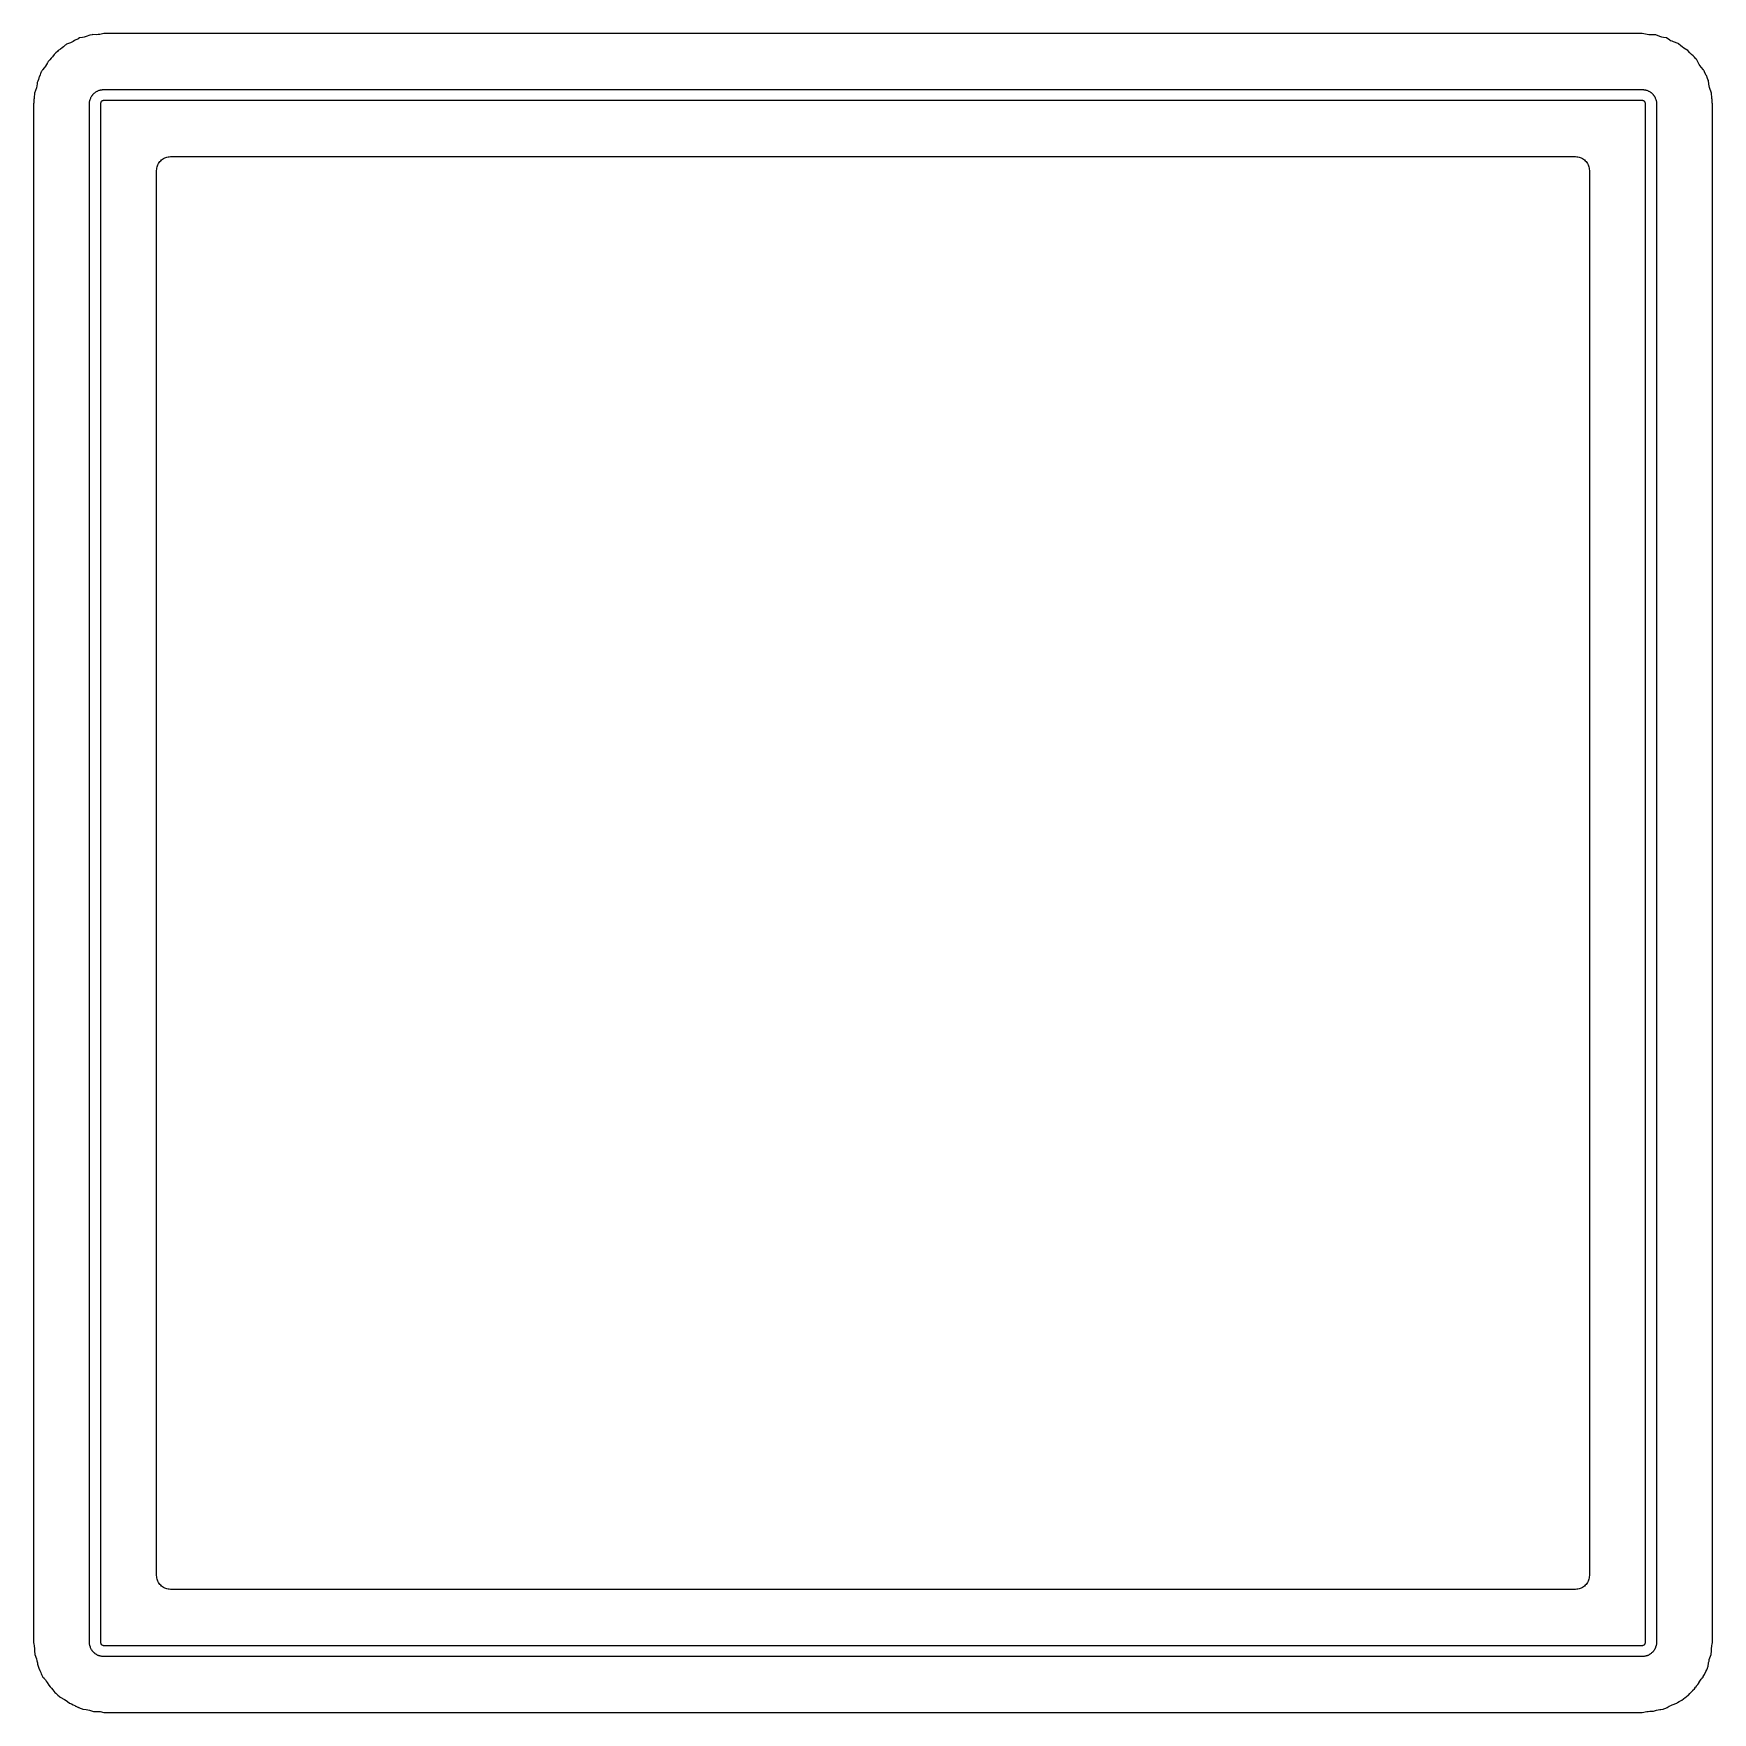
# Model space of a CAD drawing. Extents: x 57 to 229, y -152 to -26.
# Drawn here: x 153.01 to 168.25, y -104.9 to -89.67 of the extents above; entities that cross this region are included whole.
import ezdxf

# ---------------------------------------------------------------- set-up
doc = ezdxf.new("R2010")
doc.units = 0
doc.header["$MEASUREMENT"] = 0
doc.layers.add('BLACK', color=7, linetype='CONTINUOUS')

msp = doc.modelspace()

# ---------------------------------------------------------------- linework, layer by layer
at = {"layer": 'Black'}
for p, q in [((153.348, -89.7502), (153.314, -89.7629)), ((153.36, -89.7426), (153.348, -89.7502)), ((153.374, -89.7365), (153.36, -89.7426)), ((153.385, -89.7287), (153.374, -89.7365)), ((153.398, -89.723), (153.385, -89.7287)), ((153.417, -89.7156), (153.398, -89.723)), ((153.418, -89.7142), (153.417, -89.7156)), ((153.42, -89.7133), (153.418, -89.7142)), ((153.432, -89.7055), (153.42, -89.7133)), ((153.458, -89.7023), (153.432, -89.7055)), ((153.474, -89.6974), (153.458, -89.7023)), ((153.49, -89.6939), (153.474, -89.6974)), ((153.526, -89.6792), (153.49, -89.6939)), ((153.545, -89.6759), (153.526, -89.6792)), ((153.553, -89.6747), (153.545, -89.6759)), ((153.584, -89.676), (153.553, -89.6747)), ((153.599, -89.674), (153.584, -89.676)), ((153.614, -89.6737), (153.599, -89.674)), ((153.653, -89.6659), (153.614, -89.6737)), ((167.614, -89.6659), (153.653, -89.6659)), ((167.662, -89.6755), (167.614, -89.6659)), ((167.676, -89.6758), (167.662, -89.6755)), ((167.689, -89.6779), (167.676, -89.6758)), ((167.732, -89.6773), (167.689, -89.6779)), ((167.739, -89.6785), (167.732, -89.6773)), ((167.732, -89.6773), (167.732, -89.6773)), ((167.777, -89.6939), (167.739, -89.6785)), ((167.793, -89.6974), (167.777, -89.6939)), ((167.809, -89.7023), (167.793, -89.6974)), ((167.835, -89.7055), (167.809, -89.7023)), ((167.865, -89.7256), (167.835, -89.7055)), ((167.87, -89.7276), (167.865, -89.7256)), ((167.873, -89.7306), (167.87, -89.7276)), ((167.875, -89.7314), (167.873, -89.7306)), ((167.887, -89.7358), (167.875, -89.7314)), ((167.899, -89.7419), (167.887, -89.7358)), ((167.942, -89.7556), (167.899, -89.7419)), ((167.945, -89.7576), (167.942, -89.7556)), ((167.965, -89.7773), (167.945, -89.7576)), ((153.163, -89.9029), (153.145, -89.9183)), ((153.174, -89.8891), (153.163, -89.9029)), ((153.186, -89.8761), (153.174, -89.8891)), ((153.2, -89.8549), (153.186, -89.8761)), ((153.201, -89.8543), (153.2, -89.8549)), ((153.215, -89.8407), (153.201, -89.8543)), ((153.23, -89.8277), (153.215, -89.8407)), ((153.236, -89.8197), (153.23, -89.8277)), ((153.259, -89.8068), (153.236, -89.8197)), ((153.272, -89.7961), (153.259, -89.8068)), ((153.285, -89.7865), (153.272, -89.7961)), ((153.301, -89.7707), (153.285, -89.7865)), ((153.302, -89.7705), (153.301, -89.7707)), ((153.307, -89.7672), (153.302, -89.7705)), ((153.31, -89.7661), (153.307, -89.7672)), ((153.314, -89.7629), (153.31, -89.7661)), ((167.979, -89.7869), (167.965, -89.7773)), ((167.992, -89.7976), (167.979, -89.7869)), ((168.031, -89.8197), (167.992, -89.7976)), ((168.048, -89.8413), (168.031, -89.8197)), ((168.063, -89.8543), (168.048, -89.8413)), ((168.077, -89.8679), (168.063, -89.8543)), ((168.082, -89.8714), (168.077, -89.8679)), ((168.091, -89.8812), (168.082, -89.8714)), ((168.103, -89.8953), (168.091, -89.8812)), ((168.107, -89.899), (168.103, -89.8953)), ((168.133, -89.9458), (168.107, -89.899)), ((153.064, -90.0607), (153.061, -90.0686)), ((153.073, -90.041), (153.064, -90.0607)), ((153.076, -90.0295), (153.073, -90.041)), ((153.081, -90.0208), (153.076, -90.0295)), ((153.083, -90.0149), (153.081, -90.0186)), ((153.081, -90.0186), (153.081, -90.0208)), ((153.086, -90.0098), (153.083, -90.0141)), ((153.083, -90.0141), (153.083, -90.0149)), ((153.089, -90.0031), (153.086, -90.0086)), ((153.086, -90.0086), (153.086, -90.0098)), ((153.091, -90.0005), (153.089, -90.0031)), ((153.094, -89.9947), (153.091, -90.0005)), ((153.113, -89.9746), (153.094, -89.9946)), ((153.094, -89.9946), (153.094, -89.9947)), ((153.122, -89.9602), (153.113, -89.9746)), ((153.132, -89.9464), (153.122, -89.9602)), ((153.136, -89.9381), (153.132, -89.9464)), ((153.138, -89.9338), (153.136, -89.9381)), ((153.14, -89.93), (153.138, -89.9338)), ((153.145, -89.9183), (153.14, -89.93)), ((168.142, -89.9575), (168.133, -89.9458)), ((168.15, -89.9701), (168.142, -89.9575)), ((168.173, -89.9946), (168.15, -89.9701)), ((168.173, -89.9947), (168.173, -89.9946)), ((168.176, -90.0005), (168.173, -89.9947)), ((168.178, -90.0031), (168.176, -90.0005)), ((168.178, -90.0047), (168.178, -90.0031)), ((168.181, -90.0131), (168.178, -90.0047)), ((168.181, -90.0133), (168.181, -90.0131)), ((168.181, -90.0136), (168.181, -90.0133)), ((168.191, -90.033), (168.181, -90.0136)), ((168.197, -90.0452), (168.191, -90.033)), ((168.198, -90.047), (168.197, -90.0452)), ((168.198, -90.0472), (168.198, -90.047)), ((168.201, -90.0526), (168.198, -90.0472)), ((168.201, -90.0528), (168.201, -90.0526)), ((168.201, -90.053), (168.201, -90.0528)), ((168.202, -90.0541), (168.201, -90.053)), ((168.204, -90.0602), (168.202, -90.0541)), ((168.205, -90.0651), (168.204, -90.0602)), ((153.04, -90.1571), (153.022, -90.2067)), ((153.022, -90.2067), (153.022, -90.2093)), ((153.022, -90.2093), (153.022, -90.211)), ((153.022, -90.211), (153.022, -90.2118)), ((153.022, -90.2118), (153.023, -90.2135)), ((153.023, -90.2135), (153.023, -90.2179)), ((153.043, -90.1402), (153.04, -90.1571)), ((153.047, -90.1235), (153.043, -90.1402)), ((153.048, -90.1109), (153.047, -90.1235)), ((153.052, -90.0979), (153.048, -90.1109)), ((153.058, -90.0818), (153.052, -90.0979)), ((153.061, -90.0686), (153.058, -90.0818)), ((153.551, -90.2206), (153.556, -90.2143)), ((153.556, -90.2143), (153.557, -90.2139)), ((153.557, -90.2132), (153.561, -90.2103)), ((153.557, -90.2139), (153.557, -90.2132)), ((153.561, -90.2103), (153.564, -90.2067)), ((153.564, -90.2067), (153.569, -90.2036)), ((153.569, -90.2036), (153.572, -90.2)), ((153.572, -90.2), (153.575, -90.1984)), ((153.575, -90.1984), (153.577, -90.1962)), ((153.577, -90.1962), (153.578, -90.1956)), ((153.578, -90.1956), (153.579, -90.1948)), ((153.579, -90.1948), (153.586, -90.1912)), ((153.586, -90.1912), (153.592, -90.1873)), ((153.592, -90.1873), (153.593, -90.1871)), ((153.593, -90.1871), (153.594, -90.1866)), ((153.594, -90.1866), (153.596, -90.1861)), ((153.596, -90.1861), (153.597, -90.1851)), ((153.597, -90.1851), (153.604, -90.1827)), ((153.604, -90.1827), (153.61, -90.1799)), ((153.61, -90.1799), (153.612, -90.1798)), ((153.612, -90.1798), (153.614, -90.1792)), ((153.614, -90.1792), (153.616, -90.1789)), ((153.616, -90.1789), (153.617, -90.1783)), ((153.617, -90.1783), (153.618, -90.1782)), ((153.618, -90.178), (153.626, -90.1766)), ((153.618, -90.1782), (153.618, -90.178)), ((153.626, -90.1766), (153.634, -90.175)), ((153.634, -90.175), (153.635, -90.1751)), ((153.635, -90.1751), (153.635, -90.175)), ((153.635, -90.175), (153.638, -90.175)), ((153.638, -90.175), (153.641, -90.1745)), ((153.641, -90.1745), (153.645, -90.1746)), ((153.645, -90.1746), (153.649, -90.1739)), ((153.649, -90.1739), (167.619, -90.1739)), ((167.619, -90.1739), (167.623, -90.1747)), ((167.623, -90.1747), (167.628, -90.1747)), ((167.628, -90.1747), (167.63, -90.175)), ((167.63, -90.175), (167.632, -90.175)), ((167.632, -90.175), (167.632, -90.1751)), ((167.632, -90.1751), (167.633, -90.175)), ((167.633, -90.175), (167.641, -90.1766)), ((167.641, -90.1766), (167.649, -90.178)), ((167.649, -90.178), (167.649, -90.1782)), ((167.649, -90.1782), (167.65, -90.1783)), ((167.65, -90.1783), (167.651, -90.1789)), ((167.651, -90.1789), (167.653, -90.1792)), ((167.653, -90.1792), (167.655, -90.1798)), ((167.655, -90.1798), (167.657, -90.1799)), ((167.657, -90.1799), (167.663, -90.1827)), ((167.663, -90.1827), (167.67, -90.1851)), ((167.67, -90.1851), (167.671, -90.1861)), ((167.671, -90.1861), (167.673, -90.1866)), ((167.673, -90.1866), (167.674, -90.1871)), ((167.674, -90.1871), (167.675, -90.1873)), ((167.675, -90.1873), (167.681, -90.1912)), ((167.681, -90.1912), (167.688, -90.1948)), ((167.688, -90.1948), (167.689, -90.1956)), ((167.689, -90.1956), (167.69, -90.1962)), ((167.69, -90.1962), (167.691, -90.1971)), ((167.691, -90.1971), (167.692, -90.1979)), ((167.692, -90.1979), (167.693, -90.1987)), ((167.693, -90.1987), (167.694, -90.1992)), ((167.694, -90.1992), (167.7, -90.2042)), ((167.7, -90.2042), (167.706, -90.2088)), ((167.706, -90.2088), (167.706, -90.2099)), ((167.706, -90.2099), (167.707, -90.2108)), ((167.707, -90.2108), (167.708, -90.2121)), ((167.708, -90.2121), (167.71, -90.2132)), ((167.71, -90.2132), (167.71, -90.2139)), ((167.71, -90.2139), (167.711, -90.2143)), ((167.711, -90.2143), (167.716, -90.2206)), ((168.212, -90.0832), (168.205, -90.0651)), ((168.216, -90.0925), (168.212, -90.0832)), ((168.219, -90.1251), (168.216, -90.0925)), ((168.223, -90.1395), (168.219, -90.1251)), ((168.226, -90.1542), (168.223, -90.1395)), ((168.245, -90.2067), (168.226, -90.1542)), ((168.244, -90.2135), (168.245, -90.2118)), ((168.244, -90.2179), (168.244, -90.2135)), ((168.245, -90.2093), (168.245, -90.2067)), ((168.245, -90.211), (168.245, -90.2093)), ((168.245, -90.2118), (168.245, -90.211)), ((153.016, -90.294), (153.014, -90.3044)), ((153.014, -90.3044), (153.014, -104.266)), ((153.017, -90.2725), (153.016, -90.294)), ((153.019, -90.2549), (153.017, -90.2639)), ((153.017, -90.2639), (153.017, -90.2725)), ((153.02, -90.2364), (153.019, -90.2549)), ((153.023, -90.2179), (153.02, -90.2364)), ((153.522, -90.3001), (153.523, -90.2964)), ((153.522, -104.27), (153.522, -90.3001)), ((153.523, -90.2821), (153.525, -90.276)), ((153.523, -90.2845), (153.523, -90.2821)), ((153.523, -90.2869), (153.523, -90.2845)), ((153.523, -90.2897), (153.523, -90.2869)), ((153.523, -90.2926), (153.523, -90.2897)), ((153.523, -90.2964), (153.523, -90.2926)), ((153.525, -90.276), (153.526, -90.2698)), ((153.526, -90.2698), (153.527, -90.2677)), ((153.527, -90.2677), (153.528, -90.2654)), ((153.528, -90.2648), (153.53, -90.2586)), ((153.528, -90.2654), (153.528, -90.2648)), ((153.53, -90.2586), (153.533, -90.2507)), ((153.533, -90.2507), (153.535, -90.2459)), ((153.535, -90.2459), (153.538, -90.2405)), ((153.538, -90.2405), (153.541, -90.236)), ((153.541, -90.236), (153.544, -90.2311)), ((153.544, -90.2311), (153.545, -90.2297)), ((153.545, -90.2297), (153.546, -90.2281)), ((153.546, -90.2266), (153.551, -90.2206)), ((153.546, -90.2274), (153.546, -90.2266)), ((153.546, -90.2281), (153.546, -90.2274)), ((153.623, -90.295), (153.622, -90.2977)), ((153.622, -90.2977), (153.622, -90.301)), ((153.622, -90.301), (153.622, -90.3039)), ((153.622, -90.3039), (153.622, -104.266)), ((153.625, -90.2905), (153.623, -90.295)), ((153.626, -90.2885), (153.625, -90.2898)), ((153.625, -90.2898), (153.625, -90.2905)), ((153.629, -90.2836), (153.626, -90.2878)), ((153.626, -90.2878), (153.626, -90.2885)), ((153.631, -90.2818), (153.629, -90.283)), ((153.629, -90.283), (153.629, -90.2836)), ((153.632, -90.2805), (153.631, -90.2818)), ((153.633, -90.2801), (153.632, -90.2805)), ((153.634, -90.2783), (153.633, -90.2801)), ((153.638, -90.2763), (153.634, -90.2783)), ((153.642, -90.275), (153.638, -90.2763)), ((153.646, -90.2743), (153.642, -90.275)), ((153.642, -90.275), (153.642, -90.275)), ((153.65, -90.2744), (153.646, -90.2743)), ((153.653, -90.2739), (153.65, -90.2744)), ((167.614, -90.2739), (153.653, -90.2739)), ((167.616, -90.2742), (167.614, -90.2739)), ((167.621, -90.2742), (167.616, -90.2742)), ((167.625, -90.275), (167.621, -90.2742)), ((167.629, -90.2763), (167.625, -90.275)), ((167.625, -90.275), (167.625, -90.275)), ((167.634, -90.2791), (167.629, -90.2763)), ((167.636, -90.2809), (167.634, -90.2791)), ((167.638, -90.2826), (167.636, -90.2809)), ((167.636, -90.2809), (167.636, -90.2809)), ((167.64, -90.2858), (167.638, -90.2826)), ((167.642, -90.2879), (167.64, -90.2858)), ((167.642, -90.2881), (167.642, -90.2879)), ((167.644, -90.295), (167.642, -90.2881)), ((167.645, -90.2977), (167.644, -90.295)), ((167.645, -90.301), (167.645, -90.2977)), ((167.645, -90.3039), (167.645, -90.301)), ((167.645, -104.266), (167.645, -90.3039)), ((167.716, -90.2206), (167.721, -90.2266)), ((167.721, -90.2266), (167.721, -90.2271)), ((167.721, -90.2271), (167.722, -90.2295)), ((167.722, -90.2295), (167.725, -90.2315)), ((167.725, -90.2315), (167.727, -90.2366)), ((167.727, -90.2366), (167.731, -90.2413)), ((167.731, -90.2413), (167.731, -90.2442)), ((167.731, -90.2442), (167.733, -90.2469)), ((167.733, -90.2469), (167.733, -90.2489)), ((167.733, -90.2489), (167.734, -90.2507)), ((167.734, -90.2507), (167.737, -90.2586)), ((167.737, -90.2586), (167.739, -90.2648)), ((167.739, -90.2648), (167.739, -90.2654)), ((167.739, -90.2654), (167.74, -90.2677)), ((167.74, -90.2677), (167.741, -90.2698)), ((167.741, -90.2698), (167.742, -90.276)), ((167.742, -90.276), (167.744, -90.2821)), ((167.744, -90.2821), (167.744, -90.2845)), ((167.744, -90.2845), (167.744, -90.2869)), ((167.744, -90.2869), (167.744, -90.2897)), ((167.744, -90.2897), (167.744, -90.2926)), ((167.744, -90.2926), (167.744, -90.2964)), ((167.744, -90.2964), (167.745, -90.3001)), ((167.745, -90.3001), (167.745, -104.27)), ((168.247, -90.2364), (168.244, -90.2179)), ((168.248, -90.2549), (168.247, -90.2364)), ((168.25, -90.2639), (168.248, -90.2549)), ((168.25, -90.2725), (168.25, -90.2639)), ((168.251, -90.294), (168.25, -90.2725)), ((168.253, -90.3044), (168.251, -90.294)), ((168.253, -92.6816), (168.253, -90.3044)), ((154.16, -90.8273), (154.168, -90.8201)), ((154.168, -90.8201), (154.175, -90.8116)), ((154.175, -90.8116), (154.185, -90.8061)), ((154.185, -90.8061), (154.194, -90.7989)), ((154.194, -90.7989), (154.204, -90.7951)), ((154.204, -90.7951), (154.214, -90.7896)), ((154.214, -90.7896), (154.225, -90.7876)), ((154.225, -90.7876), (154.235, -90.7838)), ((154.235, -90.7838), (154.246, -90.7838)), ((154.246, -90.7838), (154.257, -90.7819)), ((154.257, -90.7819), (167.01, -90.7819)), ((167.01, -90.7819), (167.021, -90.7838)), ((167.021, -90.7838), (167.032, -90.7838)), ((167.032, -90.7838), (167.042, -90.7876)), ((167.042, -90.7876), (167.053, -90.7896)), ((167.053, -90.7896), (167.063, -90.7951)), ((167.063, -90.7951), (167.073, -90.7989)), ((167.073, -90.7989), (167.082, -90.8061)), ((167.082, -90.8061), (167.092, -90.8116)), ((167.092, -90.8116), (167.099, -90.8201)), ((167.099, -90.8201), (167.107, -90.8273)), ((154.13, -90.9089), (154.132, -90.898)), ((154.13, -103.661), (154.13, -90.9089)), ((154.132, -90.8868), (154.136, -90.8764)), ((154.132, -90.898), (154.132, -90.8868)), ((154.136, -90.8764), (154.138, -90.8655)), ((154.138, -90.8655), (154.143, -90.8558)), ((154.143, -90.8558), (154.147, -90.8454)), ((154.147, -90.8454), (154.154, -90.8369)), ((154.154, -90.8369), (154.16, -90.8273)), ((167.107, -90.8273), (167.113, -90.8369)), ((167.113, -90.8369), (167.12, -90.8454)), ((167.12, -90.8454), (167.124, -90.8558)), ((167.124, -90.8558), (167.129, -90.8655)), ((167.129, -90.8655), (167.131, -90.8764)), ((167.131, -90.8764), (167.135, -90.8868)), ((167.135, -90.8868), (167.135, -90.898)), ((167.135, -90.898), (167.137, -90.9089)), ((167.137, -90.9089), (167.137, -103.661)), ((168.253, -104.266), (168.253, -92.6816)), ((154.132, -103.672), (154.13, -103.661)), ((154.132, -103.683), (154.132, -103.672)), ((154.136, -103.693), (154.132, -103.683)), ((154.138, -103.704), (154.136, -103.693)), ((154.143, -103.714), (154.138, -103.704)), ((154.147, -103.724), (154.143, -103.714)), ((154.154, -103.733), (154.147, -103.724)), ((154.16, -103.743), (154.154, -103.733)), ((154.168, -103.75), (154.16, -103.743)), ((154.175, -103.758), (154.168, -103.75)), ((154.185, -103.764), (154.175, -103.758)), ((154.194, -103.771), (154.185, -103.764)), ((154.204, -103.775), (154.194, -103.771)), ((154.214, -103.78), (154.204, -103.775)), ((167.063, -103.775), (167.053, -103.78)), ((167.073, -103.771), (167.063, -103.775)), ((167.082, -103.764), (167.073, -103.771)), ((167.092, -103.758), (167.082, -103.764)), ((167.099, -103.75), (167.092, -103.758)), ((167.107, -103.743), (167.099, -103.75)), ((167.113, -103.733), (167.107, -103.743)), ((167.12, -103.724), (167.113, -103.733)), ((167.124, -103.714), (167.12, -103.724)), ((167.129, -103.704), (167.124, -103.714)), ((167.131, -103.693), (167.129, -103.704)), ((167.135, -103.683), (167.131, -103.693)), ((167.137, -103.661), (167.135, -103.672)), ((167.135, -103.672), (167.135, -103.683)), ((154.225, -103.782), (154.214, -103.78)), ((154.235, -103.786), (154.225, -103.782)), ((154.246, -103.786), (154.235, -103.786)), ((154.257, -103.788), (154.246, -103.786)), ((167.01, -103.788), (154.257, -103.788)), ((167.021, -103.786), (167.01, -103.788)), ((167.032, -103.786), (167.021, -103.786)), ((167.042, -103.782), (167.032, -103.786)), ((167.053, -103.78), (167.042, -103.782)), ((153.014, -104.266), (153.014, -104.266)), ((153.014, -104.266), (153.014, -104.272)), ((153.014, -104.272), (153.015, -104.277)), ((153.015, -104.277), (153.015, -104.278)), ((153.015, -104.278), (153.02, -104.302)), ((153.02, -104.302), (153.021, -104.323)), ((153.021, -104.323), (153.022, -104.344)), ((153.022, -104.344), (153.021, -104.35)), ((153.021, -104.35), (153.021, -104.351)), ((153.021, -104.351), (153.024, -104.371)), ((153.024, -104.371), (153.025, -104.378)), ((153.025, -104.378), (153.041, -104.418)), ((153.523, -104.274), (153.522, -104.27)), ((153.523, -104.277), (153.523, -104.274)), ((153.523, -104.281), (153.523, -104.277)), ((153.523, -104.283), (153.523, -104.281)), ((153.523, -104.284), (153.523, -104.283)), ((153.523, -104.286), (153.523, -104.284)), ((153.525, -104.293), (153.523, -104.286)), ((153.526, -104.3), (153.525, -104.293)), ((153.527, -104.301), (153.526, -104.3)), ((153.527, -104.303), (153.527, -104.301)), ((153.528, -104.304), (153.527, -104.303)), ((153.53, -104.311), (153.528, -104.304)), ((153.528, -104.304), (153.528, -104.304)), ((153.532, -104.318), (153.53, -104.311)), ((153.535, -104.324), (153.532, -104.318)), ((153.538, -104.33), (153.535, -104.324)), ((153.535, -104.324), (153.535, -104.324)), ((153.541, -104.335), (153.538, -104.33)), ((153.544, -104.339), (153.541, -104.335)), ((153.545, -104.34), (153.544, -104.339)), ((153.545, -104.341), (153.545, -104.34)), ((153.547, -104.343), (153.545, -104.341)), ((153.547, -104.345), (153.547, -104.343)), ((153.552, -104.35), (153.547, -104.345)), ((153.556, -104.355), (153.552, -104.35)), ((153.557, -104.356), (153.556, -104.355)), ((153.559, -104.358), (153.557, -104.356)), ((153.562, -104.36), (153.559, -104.358)), ((153.565, -104.363), (153.562, -104.36)), ((153.567, -104.365), (153.565, -104.363)), ((153.569, -104.367), (153.567, -104.365)), ((153.574, -104.371), (153.569, -104.367)), ((153.579, -104.375), (153.574, -104.371)), ((153.58, -104.376), (153.579, -104.375)), ((153.581, -104.376), (153.58, -104.376)), ((153.587, -104.38), (153.581, -104.376)), ((153.594, -104.383), (153.587, -104.38)), ((153.595, -104.384), (153.594, -104.383)), ((153.598, -104.386), (153.595, -104.384)), ((153.595, -104.384), (153.595, -104.384)), ((153.602, -104.387), (153.598, -104.386)), ((153.606, -104.389), (153.602, -104.387)), ((153.622, -104.266), (153.622, -104.27)), ((153.622, -104.27), (153.622, -104.272)), ((153.622, -104.272), (153.623, -104.276)), ((153.623, -104.276), (153.624, -104.279)), ((153.624, -104.279), (153.625, -104.28)), ((153.625, -104.28), (153.625, -104.281)), ((153.625, -104.281), (153.626, -104.282)), ((153.626, -104.282), (153.629, -104.286)), ((153.629, -104.286), (153.629, -104.286)), ((153.629, -104.286), (153.63, -104.288)), ((153.63, -104.288), (153.633, -104.291)), ((153.633, -104.291), (153.634, -104.291)), ((153.634, -104.291), (153.64, -104.294)), ((153.64, -104.294), (153.641, -104.295)), ((153.641, -104.295), (153.642, -104.295)), ((153.642, -104.295), (153.646, -104.296)), ((153.646, -104.296), (153.649, -104.296)), ((153.649, -104.296), (153.653, -104.296)), ((153.653, -104.296), (167.615, -104.296)), ((167.615, -104.296), (167.617, -104.296)), ((167.617, -104.296), (167.621, -104.296)), ((167.621, -104.296), (167.625, -104.295)), ((167.625, -104.295), (167.626, -104.295)), ((167.626, -104.295), (167.627, -104.294)), ((167.627, -104.294), (167.634, -104.291)), ((167.634, -104.291), (167.634, -104.29)), ((167.634, -104.29), (167.635, -104.29)), ((167.634, -104.291), (167.634, -104.291)), ((167.635, -104.29), (167.637, -104.288)), ((167.637, -104.288), (167.64, -104.284)), ((167.637, -104.288), (167.637, -104.288)), ((167.64, -104.284), (167.642, -104.282)), ((167.642, -104.28), (167.643, -104.279)), ((167.642, -104.282), (167.642, -104.28)), ((167.643, -104.279), (167.644, -104.276)), ((167.644, -104.276), (167.645, -104.272)), ((167.645, -104.27), (167.645, -104.266)), ((167.645, -104.272), (167.645, -104.27)), ((167.665, -104.387), (167.661, -104.389)), ((167.669, -104.386), (167.665, -104.387)), ((167.672, -104.384), (167.669, -104.386)), ((167.673, -104.383), (167.672, -104.384)), ((167.68, -104.38), (167.673, -104.383)), ((167.686, -104.376), (167.68, -104.38)), ((167.687, -104.376), (167.686, -104.376)), ((167.688, -104.375), (167.687, -104.376)), ((167.692, -104.372), (167.688, -104.375)), ((167.696, -104.37), (167.692, -104.372)), ((167.701, -104.364), (167.696, -104.37)), ((167.707, -104.359), (167.701, -104.364)), ((167.708, -104.359), (167.707, -104.359)), ((167.71, -104.356), (167.708, -104.358)), ((167.708, -104.358), (167.708, -104.359)), ((167.711, -104.355), (167.71, -104.356)), ((167.715, -104.35), (167.711, -104.355)), ((167.72, -104.345), (167.715, -104.35)), ((167.722, -104.341), (167.72, -104.343)), ((167.72, -104.343), (167.72, -104.343)), ((167.72, -104.343), (167.72, -104.345)), ((167.724, -104.339), (167.722, -104.341)), ((167.727, -104.334), (167.724, -104.339)), ((167.73, -104.329), (167.727, -104.334)), ((167.731, -104.326), (167.73, -104.329)), ((167.732, -104.324), (167.731, -104.326)), ((167.733, -104.321), (167.732, -104.324)), ((167.735, -104.318), (167.733, -104.321)), ((167.737, -104.311), (167.735, -104.318)), ((167.739, -104.304), (167.737, -104.311)), ((167.74, -104.303), (167.739, -104.304)), ((167.739, -104.304), (167.739, -104.304)), ((167.741, -104.3), (167.74, -104.301)), ((167.74, -104.301), (167.74, -104.303)), ((167.742, -104.293), (167.741, -104.3)), ((167.744, -104.286), (167.742, -104.293)), ((167.745, -104.27), (167.744, -104.274)), ((167.744, -104.274), (167.744, -104.277)), ((167.744, -104.277), (167.744, -104.281)), ((167.744, -104.281), (167.744, -104.283)), ((167.744, -104.283), (167.744, -104.284)), ((167.744, -104.284), (167.744, -104.286)), ((168.224, -104.423), (168.242, -104.378)), ((168.242, -104.378), (168.243, -104.371)), ((168.243, -104.371), (168.246, -104.351)), ((168.245, -104.344), (168.246, -104.323)), ((168.246, -104.35), (168.245, -104.344)), ((168.246, -104.323), (168.247, -104.302)), ((168.246, -104.351), (168.246, -104.35)), ((168.247, -104.302), (168.252, -104.278)), ((168.252, -104.277), (168.253, -104.272)), ((168.252, -104.278), (168.252, -104.277)), ((168.253, -104.272), (168.253, -104.266)), ((168.253, -104.266), (168.253, -104.266)), ((153.041, -104.418), (153.044, -104.436)), ((153.044, -104.436), (153.049, -104.453)), ((153.049, -104.453), (153.05, -104.466)), ((153.05, -104.466), (153.053, -104.475)), ((153.053, -104.475), (153.059, -104.492)), ((153.059, -104.492), (153.061, -104.503)), ((153.061, -104.503), (153.062, -104.503)), ((153.062, -104.503), (153.07, -104.522)), ((153.07, -104.522), (153.079, -104.542)), ((153.611, -104.39), (153.606, -104.389)), ((153.615, -104.391), (153.611, -104.39)), ((153.617, -104.392), (153.615, -104.391)), ((153.619, -104.392), (153.617, -104.392)), ((153.627, -104.394), (153.619, -104.392)), ((153.635, -104.395), (153.627, -104.394)), ((153.638, -104.395), (153.635, -104.395)), ((153.642, -104.395), (153.638, -104.395)), ((153.645, -104.395), (153.642, -104.395)), ((153.649, -104.396), (153.645, -104.395)), ((167.619, -104.396), (153.649, -104.396)), ((167.623, -104.395), (167.619, -104.396)), ((167.627, -104.395), (167.623, -104.395)), ((167.629, -104.395), (167.627, -104.395)), ((167.632, -104.395), (167.629, -104.395)), ((167.64, -104.394), (167.632, -104.395)), ((167.648, -104.392), (167.64, -104.394)), ((167.65, -104.392), (167.648, -104.392)), ((167.652, -104.391), (167.65, -104.392)), ((167.656, -104.39), (167.652, -104.391)), ((167.661, -104.389), (167.656, -104.39)), ((168.185, -104.553), (168.193, -104.534)), ((168.193, -104.534), (168.201, -104.516)), ((168.201, -104.516), (168.203, -104.513)), ((168.203, -104.513), (168.204, -104.51)), ((168.204, -104.51), (168.207, -104.503)), ((168.207, -104.503), (168.208, -104.502)), ((168.208, -104.502), (168.212, -104.491)), ((168.212, -104.491), (168.213, -104.489)), ((168.213, -104.489), (168.217, -104.452)), ((168.217, -104.452), (168.222, -104.438)), ((168.222, -104.438), (168.224, -104.423)), ((153.079, -104.542), (153.083, -104.554)), ((153.083, -104.554), (153.086, -104.558)), ((153.086, -104.558), (153.086, -104.559)), ((153.086, -104.559), (153.086, -104.559)), ((153.086, -104.559), (153.096, -104.578)), ((153.096, -104.578), (153.099, -104.583)), ((153.099, -104.583), (153.106, -104.591)), ((153.106, -104.591), (153.108, -104.594)), ((153.108, -104.594), (153.111, -104.596)), ((153.111, -104.596), (153.122, -104.609)), ((153.122, -104.609), (153.129, -104.621)), ((153.129, -104.621), (153.137, -104.632)), ((153.137, -104.632), (153.151, -104.658)), ((153.151, -104.658), (153.166, -104.671)), ((153.166, -104.671), (153.178, -104.685)), ((153.178, -104.685), (153.19, -104.698)), ((168.076, -104.703), (168.089, -104.69)), ((168.089, -104.69), (168.1, -104.676)), ((168.1, -104.676), (168.104, -104.673)), ((168.104, -104.673), (168.105, -104.672)), ((168.105, -104.672), (168.106, -104.67)), ((168.106, -104.67), (168.107, -104.668)), ((168.107, -104.668), (168.109, -104.664)), ((168.109, -104.664), (168.12, -104.651)), ((168.12, -104.651), (168.129, -104.638)), ((168.129, -104.638), (168.13, -104.636)), ((168.13, -104.636), (168.14, -104.62)), ((168.14, -104.62), (168.15, -104.603)), ((168.15, -104.603), (168.156, -104.596)), ((168.156, -104.596), (168.159, -104.594)), ((168.159, -104.594), (168.161, -104.591)), ((168.161, -104.591), (168.168, -104.583)), ((168.168, -104.583), (168.17, -104.578)), ((168.17, -104.578), (168.181, -104.559)), ((168.181, -104.558), (168.184, -104.554)), ((168.181, -104.559), (168.181, -104.558)), ((168.181, -104.559), (168.181, -104.559)), ((168.184, -104.554), (168.185, -104.553)), ((153.19, -104.698), (153.206, -104.722)), ((153.206, -104.722), (153.215, -104.73)), ((153.215, -104.73), (153.23, -104.744)), ((153.23, -104.744), (153.232, -104.746)), ((153.232, -104.746), (153.233, -104.747)), ((153.233, -104.747), (153.25, -104.761)), ((153.25, -104.761), (153.25, -104.761)), ((153.25, -104.761), (153.25, -104.762)), ((153.25, -104.762), (153.254, -104.765)), ((153.254, -104.765), (153.296, -104.787)), ((153.296, -104.787), (153.309, -104.797)), ((153.309, -104.797), (153.323, -104.806)), ((153.323, -104.806), (153.339, -104.82)), ((153.339, -104.82), (153.359, -104.827)), ((153.359, -104.827), (153.373, -104.835)), ((153.373, -104.835), (153.388, -104.841)), ((153.388, -104.841), (153.394, -104.846)), ((167.859, -104.848), (167.874, -104.842)), ((167.874, -104.842), (167.888, -104.834)), ((167.888, -104.834), (167.931, -104.819)), ((167.931, -104.819), (167.936, -104.815)), ((167.936, -104.815), (167.952, -104.805)), ((167.952, -104.805), (167.969, -104.795)), ((167.969, -104.795), (167.974, -104.793)), ((167.974, -104.793), (167.99, -104.781)), ((167.974, -104.793), (167.974, -104.793)), ((167.99, -104.781), (168.005, -104.77)), ((168.005, -104.77), (168.013, -104.765)), ((168.013, -104.765), (168.017, -104.762)), ((168.017, -104.761), (168.034, -104.747)), ((168.017, -104.762), (168.017, -104.761)), ((168.017, -104.761), (168.017, -104.761)), ((168.034, -104.747), (168.035, -104.746)), ((168.035, -104.746), (168.047, -104.731)), ((168.047, -104.731), (168.062, -104.717)), ((168.062, -104.717), (168.075, -104.705)), ((168.075, -104.705), (168.076, -104.703)), ((153.394, -104.846), (153.399, -104.848)), ((153.399, -104.848), (153.417, -104.855)), ((153.417, -104.855), (153.419, -104.857)), ((153.419, -104.857), (153.422, -104.858)), ((153.422, -104.858), (153.425, -104.86)), ((153.425, -104.86), (153.437, -104.865)), ((153.437, -104.865), (153.456, -104.872)), ((153.456, -104.872), (153.462, -104.875)), ((153.462, -104.875), (153.49, -104.878)), ((153.49, -104.878), (153.506, -104.882)), ((153.506, -104.882), (153.522, -104.884)), ((153.522, -104.884), (153.557, -104.897)), ((153.557, -104.897), (153.587, -104.895)), ((153.587, -104.895), (153.603, -104.897)), ((153.603, -104.897), (153.619, -104.897)), ((153.619, -104.897), (153.653, -104.904)), ((153.653, -104.904), (167.614, -104.904)), ((167.614, -104.904), (167.657, -104.896)), ((167.657, -104.896), (167.671, -104.895)), ((167.671, -104.895), (167.686, -104.893)), ((167.686, -104.893), (167.717, -104.894)), ((167.717, -104.894), (167.745, -104.884)), ((167.745, -104.884), (167.761, -104.882)), ((167.761, -104.882), (167.777, -104.878)), ((167.777, -104.878), (167.778, -104.877)), ((167.778, -104.877), (167.782, -104.878)), ((167.782, -104.878), (167.786, -104.877)), ((167.786, -104.877), (167.805, -104.875)), ((167.805, -104.875), (167.811, -104.872)), ((167.811, -104.872), (167.83, -104.865)), ((167.83, -104.865), (167.842, -104.86)), ((167.842, -104.86), (167.859, -104.848))]:
    msp.add_line(p, q, dxfattribs=at)

doc.saveas('drawing.dxf')
